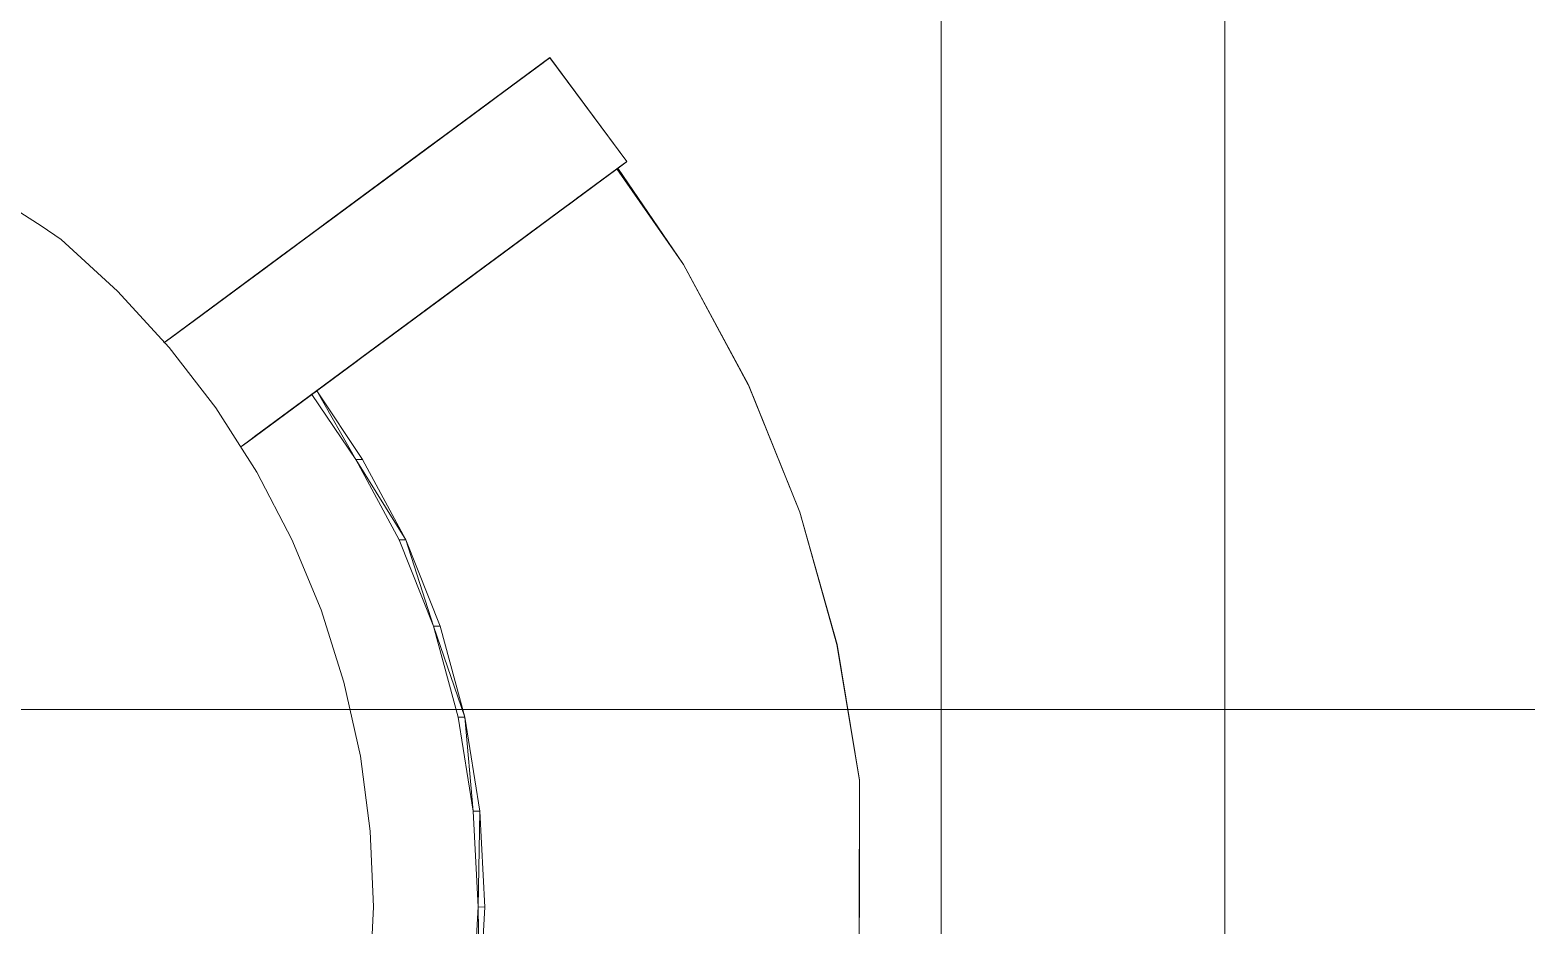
# Model space of a CAD drawing. Extents: x -566 to 72611, y -487 to 32334.
# Drawn here: x 170.12 to 183.16, y 178.26 to 186.06 of the extents above; entities that cross this region are included whole.
import ezdxf

# ---------------------------------------------------------------- set-up
doc = ezdxf.new("R2010")
doc.units = 0
doc.header["$LTSCALE"] = 0.5
doc.header["$MEASUREMENT"] = 0
doc.layers.add('ceilling', color=141, linetype='CONTINUOUS', lineweight=18)
doc.layers.add('floor', color=7, linetype='CONTINUOUS', lineweight=5, true_color=0xcfcfcf)
doc.layers.add('layout', color=7, linetype='CONTINUOUS', lineweight=5, true_color=0xcfcfcf)

msp = doc.modelspace()

# ---------------------------------------------------------------- hatches: boundary and pattern name
at = {"layer": 'floor'}
h = msp.add_hatch(dxfattribs=at)
h.set_pattern_fill('ANSI37', color=256, scale=100, angle=45)
h.set_pattern_definition([(90, (243.028, 267.632), (-12.5, 9e-16), []), (180, (243.028, 267.632), (-9e-16, -12.5), [])])
h.paths.add_polyline_path([(253.46925, 349.5), (154.11744, 349.5), (154.11744, 348.5), (101.14781, 348.5), (101.14781, 349.5), (0, 349.5), (0, 344.5), (36, 344.5, -0.33835703), (0, 308.66941), (0, 308.5), (0, 173.75), (253.46925, 173.75)])
h.paths.add_polyline_path([(36, 344.5), (0, 344.5), (0, 308.66941, 0.33835703)], flags=17)
h.paths.add_polyline_path([(253.46925, 173.75), (0, 173.75), (0, 173.74997), (0, 169.75), (253.46925, 169.75)])
h.paths.add_polyline_path([(253.46925, 169.75), (0, 169.75), (0, 149.21137), (36, 149.21137, -0.33835703), (0, 113.38078), (0, 113.21137), (0, 29.94998), (0, -5), (253.46925, -5)])
h.paths.add_polyline_path([(36, 149.21137), (0, 149.21137), (0, 113.38078, 0.33835703)], flags=17)
h.paths.add_polyline_path([(575.25, 169.75), (510, 169.75), (474.75, 169.75), (327.5, 169.75), (285.46925, 169.75), (285.46925, 165.75), (253.46925, 165.75), (253.46925, -5), (263.99725, -5), (263.99725, 95.99051), (287, 95.99051), (287, 97.5), (292, 97.5), (292, -5), (341.25, -5), (341.25, 13.02988), (341.25012, 15.02988), (346.24839, 15.02988, 0.36108524), (374.08728, 41.24999), (346.25012, 41.24999), (346.25012, 42.99999), (341.25, 42.99999), (341.25, 44.99999), (341.25, 97.5), (357.75, 97.5), (405.75, 97.5), (575.25, 97.5)])

# ---------------------------------------------------------------- linework, layer by layer
at = {"layer": 'ceilling'}
msp.add_line((178.06343, 349.5), (178.06343, 173.75), dxfattribs=at)
at = {"layer": 'layout'}
for points in [[(174.65295, 185.8207, 72.09274), (174.65295, 185.8207, 72.09274), (174.57897, 185.76606, 71.87331), (173.82756, 185.21061, 71.87688)], [(173.89983, 185.26403, 72.01176), (173.89983, 185.26403, 72.01176), (174.65295, 185.8207, 72.09274), (173.82756, 185.21061, 71.87688)], [(173.97405, 185.31898, 72.14516), (173.97405, 185.31898, 72.14516), (174.65295, 185.8207, 72.09274), (173.89983, 185.26403, 72.01176)], [(174.65197, 185.81991, 72.13285), (174.65197, 185.81991, 72.13285), (174.65295, 185.8207, 72.09274), (173.97405, 185.31898, 72.14516)], [(174.64721, 185.8165, 72.17259), (174.64721, 185.8165, 72.17259), (174.65197, 185.81991, 72.13285), (173.97405, 185.31898, 72.14516)], [(174.05036, 185.37532, 72.27704), (174.05036, 185.37532, 72.27704), (174.64721, 185.8165, 72.17259), (173.97405, 185.31898, 72.14516)], [(174.63889, 185.81036, 72.21152), (174.63889, 185.81036, 72.21152), (174.64721, 185.8165, 72.17259), (174.05036, 185.37532, 72.27704)], [(174.65295, 185.8207, 72.09274), (174.65295, 185.8207, 72.09274), (174.65197, 185.81991, 72.13285), (175.32261, 184.91448, 72.09274)], [(174.50744, 185.71313, 71.65285), (174.50744, 185.71313, 71.65285), (174.43811, 185.6619, 71.43139), (173.62274, 185.05929, 71.46377)], [(173.62274, 185.05929, 71.46377), (173.62274, 185.05929, 71.46377), (174.50744, 185.71313, 71.65285), (173.6889, 185.10821, 71.60284)], [(173.75725, 185.15865, 71.74056), (173.75725, 185.15865, 71.74056), (174.50744, 185.71313, 71.65285), (173.6889, 185.10821, 71.60284)], [(174.57897, 185.76606, 71.87331), (174.57897, 185.76606, 71.87331), (174.50744, 185.71313, 71.65285), (173.75725, 185.15865, 71.74056)], [(173.82756, 185.21061, 71.87688), (173.82756, 185.21061, 71.87688), (174.57897, 185.76606, 71.87331), (173.75725, 185.15865, 71.74056)], [(174.62703, 185.8016, 72.24917), (174.62703, 185.8016, 72.24917), (174.63889, 185.81036, 72.21152), (174.05036, 185.37532, 72.27704)], [(174.61187, 185.79034, 72.28512), (174.61187, 185.79034, 72.28512), (174.62703, 185.8016, 72.24917), (174.05036, 185.37532, 72.27704)], [(174.07224, 185.39144, 72.31058), (174.07224, 185.39144, 72.31058), (174.61187, 185.79034, 72.28512), (174.05036, 185.37532, 72.27704)], [(174.5934, 185.77665, 72.31894), (174.5934, 185.77665, 72.31894), (174.61187, 185.79034, 72.28512), (174.07224, 185.39144, 72.31058)], [(174.0967, 185.40964, 72.34149), (174.0967, 185.40964, 72.34149), (174.5934, 185.77665, 72.31894), (174.07224, 185.39144, 72.31058)], [(174.57188, 185.76077, 72.35023), (174.57188, 185.76077, 72.35023), (174.5934, 185.77665, 72.31894), (174.0967, 185.40964, 72.34149)], [(174.12372, 185.42953, 72.36948), (174.12372, 185.42953, 72.36948), (174.57188, 185.76077, 72.35023), (174.0967, 185.40964, 72.34149)], [(174.54767, 185.74288, 72.37865), (174.54767, 185.74288, 72.37865), (174.57188, 185.76077, 72.35023), (174.12372, 185.42953, 72.36948)], [(174.15295, 185.45113, 72.39429), (174.15295, 185.45113, 72.39429), (174.54767, 185.74288, 72.37865), (174.12372, 185.42953, 72.36948)], [(174.52101, 185.72317, 72.40386), (174.52101, 185.72317, 72.40386), (174.54767, 185.74288, 72.37865), (174.15295, 185.45113, 72.39429)], [(174.18401, 185.47407, 72.4157), (174.18401, 185.47407, 72.4157), (174.52101, 185.72317, 72.40386), (174.15295, 185.45113, 72.39429)], [(174.49215, 185.70181, 72.42557), (174.49215, 185.70181, 72.42557), (174.52101, 185.72317, 72.40386), (174.18401, 185.47407, 72.4157)], [(174.21666, 185.49829, 72.43347), (174.21666, 185.49829, 72.43347), (174.49215, 185.70181, 72.42557), (174.18401, 185.47407, 72.4157)], [(174.47381, 185.6883, 72.43625), (174.47381, 185.6883, 72.43625), (174.49215, 185.70181, 72.42557), (174.21666, 185.49829, 72.43347)], [(174.25077, 185.52341, 72.44747), (174.25077, 185.52341, 72.44747), (174.47381, 185.6883, 72.43625), (174.21666, 185.49829, 72.43347)], [(174.4293, 185.65539, 72.45749), (174.4293, 185.65539, 72.45749), (174.47381, 185.6883, 72.43625), (174.25077, 185.52341, 72.44747)], [(174.30629, 185.56448, 70.98563), (174.30629, 185.56448, 70.98563), (174.2438, 185.5183, 70.76139), (173.37867, 184.87889, 70.89474)], [(173.43651, 184.92166, 71.03882), (173.43651, 184.92166, 71.03882), (174.30629, 185.56448, 70.98563), (173.37867, 184.87889, 70.89474)], [(174.37098, 185.61231, 71.20898), (174.37098, 185.61231, 71.20898), (174.30629, 185.56448, 70.98563), (173.43651, 184.92166, 71.03882)], [(173.49643, 184.96596, 71.18172), (173.49643, 184.96596, 71.18172), (174.37098, 185.61231, 71.20898), (173.43651, 184.92166, 71.03882)], [(173.55855, 185.01183, 71.32338), (173.55855, 185.01183, 71.32338), (174.37098, 185.61231, 71.20898), (173.49643, 184.96596, 71.18172)], [(174.43811, 185.6619, 71.43139), (174.43811, 185.6619, 71.43139), (174.37098, 185.61231, 71.20898), (173.55855, 185.01183, 71.32338)], [(173.62274, 185.05929, 71.46377), (173.62274, 185.05929, 71.46377), (174.43811, 185.6619, 71.43139), (173.55855, 185.01183, 71.32338)], [(174.28575, 185.54933, 72.45757), (174.28575, 185.54933, 72.45757), (174.4293, 185.65539, 72.45749), (174.25077, 185.52341, 72.44747)], [(174.3936, 185.62898, 72.46362), (174.3936, 185.62898, 72.46362), (174.4293, 185.65539, 72.45749), (174.28575, 185.54933, 72.45757)], [(174.32145, 185.57568, 72.46365), (174.32145, 185.57568, 72.46365), (174.3936, 185.62898, 72.46362), (174.28575, 185.54933, 72.45757)], [(174.35752, 185.60233, 72.46568), (174.35752, 185.60233, 72.46568), (174.3936, 185.62898, 72.46362), (174.32145, 185.57568, 72.46365)], [(174.12593, 185.43117, 70.31036), (174.12593, 185.43117, 70.31036), (174.07041, 185.39017, 70.08362), (173.15502, 184.71357, 70.12473)], [(173.2109, 184.75495, 70.36436), (173.2109, 184.75495, 70.36436), (174.12593, 185.43117, 70.31036), (173.15502, 184.71357, 70.12473)], [(174.18364, 185.47389, 70.53629), (174.18364, 185.47389, 70.53629), (174.12593, 185.43117, 70.31036), (173.2109, 184.75495, 70.36436)], [(173.26935, 184.79815, 70.60317), (173.26935, 184.79815, 70.60317), (174.18364, 185.47389, 70.53629), (173.2109, 184.75495, 70.36436)], [(174.2438, 185.5183, 70.76139), (174.2438, 185.5183, 70.76139), (174.18364, 185.47389, 70.53629), (173.26935, 184.79815, 70.60317)], [(173.32291, 184.8377, 70.74951), (173.32291, 184.8377, 70.74951), (174.2438, 185.5183, 70.76139), (173.26935, 184.79815, 70.60317)], [(173.37867, 184.87889, 70.89474), (173.37867, 184.87889, 70.89474), (174.2438, 185.5183, 70.76139), (173.32291, 184.8377, 70.74951)], [(173.96623, 185.31314, 69.62672), (173.96623, 185.31314, 69.62672), (173.92416, 185.28204, 69.43154), (173.01599, 184.61087, 69.48506)], [(173.05854, 184.64226, 69.68478), (173.05854, 184.64226, 69.68478), (173.96623, 185.31314, 69.62672), (173.01599, 184.61087, 69.48506)], [(174.01734, 185.35086, 69.85612), (174.01734, 185.35086, 69.85612), (173.96623, 185.31314, 69.62672), (173.05854, 184.64226, 69.68478)], [(173.10171, 184.67421, 69.88541), (173.10171, 184.67421, 69.88541), (174.01734, 185.35086, 69.85612), (173.05854, 184.64226, 69.68478)], [(174.07041, 185.39017, 70.08362), (174.07041, 185.39017, 70.08362), (174.01734, 185.35086, 69.85612), (173.10171, 184.67421, 69.88541)], [(173.15502, 184.71357, 70.12473), (173.15502, 184.71357, 70.12473), (174.07041, 185.39017, 70.08362), (173.10171, 184.67421, 69.88541)], [(173.76019, 185.1609, 68.64459), (173.76019, 185.1609, 68.64459), (173.72057, 185.13158, 68.44748), (172.81178, 184.45991, 68.48421)], [(172.85152, 184.4893, 68.68468), (172.85152, 184.4893, 68.68468), (173.76019, 185.1609, 68.64459), (172.81178, 184.45991, 68.48421)], [(173.80042, 185.1906, 68.84155), (173.80042, 185.1906, 68.84155), (173.76019, 185.1609, 68.64459), (172.85152, 184.4893, 68.68468)], [(172.89187, 184.51912, 68.885), (172.89187, 184.51912, 68.885), (173.80042, 185.1906, 68.84155), (172.85152, 184.4893, 68.68468)], [(173.84114, 185.22071, 69.03837), (173.84114, 185.22071, 69.03837), (173.80042, 185.1906, 68.84155), (172.89187, 184.51912, 68.885)], [(172.93272, 184.54929, 69.08517), (172.93272, 184.54929, 69.08517), (173.84114, 185.22071, 69.03837), (172.89187, 184.51912, 68.885)], [(173.88234, 185.2512, 69.23503), (173.88234, 185.2512, 69.23503), (173.84114, 185.22071, 69.03837), (172.93272, 184.54929, 69.08517)], [(172.97405, 184.5799, 69.28519), (172.97405, 184.5799, 69.28519), (173.88234, 185.2512, 69.23503), (172.93272, 184.54929, 69.08517)], [(173.92416, 185.28204, 69.43154), (173.92416, 185.28204, 69.43154), (173.88234, 185.2512, 69.23503), (172.97405, 184.5799, 69.28519)], [(173.01599, 184.61087, 69.48506), (173.01599, 184.61087, 69.48506), (173.92416, 185.28204, 69.43154), (172.97405, 184.5799, 69.28519)], [(173.60477, 185.04597, 67.85529), (173.60477, 185.04597, 67.85529), (173.56723, 185.01828, 67.6576), (172.6582, 184.34638, 67.68089)], [(172.69574, 184.37418, 67.88193), (172.69574, 184.37418, 67.88193), (173.60477, 185.04597, 67.85529), (172.6582, 184.34638, 67.68089)], [(172.67874, 184.36159, 43.62312), (172.67874, 184.36159, 43.62312), (173.63815, 185.07067, 43.2779), (172.75957, 184.42134, 43.09533)], [(173.55696, 185.01068, 43.80795), (173.55696, 185.01068, 43.80795), (173.63815, 185.07067, 43.2779), (172.67874, 184.36159, 43.62312)], [(173.6428, 185.07414, 68.05283), (173.6428, 185.07414, 68.05283), (173.60477, 185.04597, 67.85529), (172.69574, 184.37418, 67.88193)], [(172.73389, 184.40235, 68.08282), (172.73389, 184.40235, 68.08282), (173.6428, 185.07414, 68.05283), (172.69574, 184.37418, 67.88193)], [(173.68144, 185.10267, 68.25022), (173.68144, 185.10267, 68.25022), (173.6428, 185.07414, 68.05283), (172.73389, 184.40235, 68.08282)], [(172.77253, 184.43095, 68.28359), (172.77253, 184.43095, 68.28359), (173.68144, 185.10267, 68.25022), (172.73389, 184.40235, 68.08282)], [(172.83942, 184.48036, 42.56679), (172.83942, 184.48036, 42.56679), (172.75957, 184.42134, 43.09533), (173.71812, 185.12981, 42.74824)], [(173.63815, 185.07067, 43.2779), (173.63815, 185.07067, 43.2779), (173.71812, 185.12981, 42.74824), (172.75957, 184.42134, 43.09533)], [(173.72057, 185.13158, 68.44748), (173.72057, 185.13158, 68.44748), (173.68144, 185.10267, 68.25022), (172.77253, 184.43095, 68.28359)], [(172.81178, 184.45991, 68.48421), (172.81178, 184.45991, 68.48421), (173.72057, 185.13158, 68.44748), (172.77253, 184.43095, 68.28359)], [(173.49374, 184.96395, 67.26141), (173.49374, 184.96395, 67.26141), (173.29943, 184.82036, 66.19836), (172.42672, 184.1754, 66.41624)], [(172.62115, 184.31906, 67.48009), (172.62115, 184.31906, 67.48009), (173.49374, 184.96395, 67.26141), (172.42672, 184.1754, 66.41624)], [(172.51427, 184.24002, 44.67808), (172.51427, 184.24002, 44.67808), (173.47491, 184.95002, 44.33778), (172.59694, 184.30117, 44.1507)], [(173.39176, 184.88856, 44.86739), (173.39176, 184.88856, 44.86739), (173.47491, 184.95002, 44.33778), (172.51427, 184.24002, 44.67808)], [(172.59694, 184.30117, 44.1507), (172.59694, 184.30117, 44.1507), (173.55696, 185.01068, 43.80795), (172.67874, 184.36159, 43.62312)], [(173.47491, 184.95002, 44.33778), (173.47491, 184.95002, 44.33778), (173.55696, 185.01068, 43.80795), (172.59694, 184.30117, 44.1507)], [(173.56723, 185.01828, 67.6576), (173.56723, 185.01828, 67.6576), (173.5303, 184.9909, 67.45979), (172.62115, 184.31906, 67.48009)], [(172.6582, 184.34638, 67.68089), (172.6582, 184.34638, 67.68089), (173.56723, 185.01828, 67.6576), (172.62115, 184.31906, 67.48009)], [(173.5303, 184.9909, 67.45979), (173.5303, 184.9909, 67.45979), (173.49374, 184.96395, 67.26141), (172.62115, 184.31906, 67.48009)], [(173.29943, 184.82036, 66.19836), (173.29943, 184.82036, 66.19836), (173.49374, 184.96395, 67.26141), (172.73205, 184.40102, 63.0932)], [(175.32261, 184.91448, 72.09274), (175.32261, 184.91448, 72.09274), (174.49722, 184.30446, 71.87688), (175.24875, 184.85991, 71.87331)], [(174.56948, 184.35788, 72.01176), (174.56948, 184.35788, 72.01176), (174.49722, 184.30446, 71.87688), (175.32261, 184.91448, 72.09274)], [(174.64383, 184.41276, 72.14516), (174.64383, 184.41276, 72.14516), (174.56948, 184.35788, 72.01176), (175.32261, 184.91448, 72.09274)], [(175.32163, 184.91375, 72.13285), (175.32163, 184.91375, 72.13285), (174.64383, 184.41276, 72.14516), (175.32261, 184.91448, 72.09274)], [(175.31698, 184.91028, 72.17259), (175.31698, 184.91028, 72.17259), (174.64383, 184.41276, 72.14516), (175.32163, 184.91375, 72.13285)], [(174.72001, 184.4691, 72.27704), (174.72001, 184.4691, 72.27704), (174.64383, 184.41276, 72.14516), (175.31698, 184.91028, 72.17259)], [(175.30867, 184.90414, 72.21152), (175.30867, 184.90414, 72.21152), (174.72001, 184.4691, 72.27704), (175.31698, 184.91028, 72.17259)], [(175.29681, 184.89538, 72.24917), (175.29681, 184.89538, 72.24917), (174.72001, 184.4691, 72.27704), (175.30867, 184.90414, 72.21152)], [(173.29943, 184.82036, 66.19836), (173.29943, 184.82036, 66.19836), (172.73205, 184.40102, 63.0932), (171.85616, 183.75363, 63.29322)], [(172.42672, 184.1754, 66.41624), (172.42672, 184.1754, 66.41624), (173.29943, 184.82036, 66.19836), (171.85616, 183.75363, 63.29322)], [(172.34577, 184.11547, 45.73219), (172.34577, 184.11547, 45.73219), (173.30763, 184.82644, 45.3968), (172.43051, 184.17808, 45.20524)], [(173.22252, 184.76353, 45.92599), (173.22252, 184.76353, 45.92599), (173.30763, 184.82644, 45.3968), (172.34577, 184.11547, 45.73219)], [(172.43051, 184.17808, 45.20524), (172.43051, 184.17808, 45.20524), (173.39176, 184.88856, 44.86739), (172.51427, 184.24002, 44.67808)], [(173.30763, 184.82644, 45.3968), (173.30763, 184.82644, 45.3968), (173.39176, 184.88856, 44.86739), (172.43051, 184.17808, 45.20524)], [(175.17709, 184.80697, 71.65285), (175.17709, 184.80697, 71.65285), (174.29252, 184.15307, 71.46377), (175.10776, 184.75568, 71.4314)], [(174.35867, 184.20205, 71.60284), (174.35867, 184.20205, 71.60284), (174.29252, 184.15307, 71.46377), (175.17709, 184.80697, 71.65285)], [(174.42691, 184.25249, 71.74056), (174.42691, 184.25249, 71.74056), (174.35867, 184.20205, 71.60284), (175.17709, 184.80697, 71.65285)], [(175.24875, 184.85991, 71.87331), (175.24875, 184.85991, 71.87331), (174.42691, 184.25249, 71.74056), (175.17709, 184.80697, 71.65285)], [(174.49722, 184.30446, 71.87688), (174.49722, 184.30446, 71.87688), (174.42691, 184.25249, 71.74056), (175.24875, 184.85991, 71.87331)], [(175.28164, 184.88412, 72.28512), (175.28164, 184.88412, 72.28512), (174.72001, 184.4691, 72.27704), (175.29681, 184.89538, 72.24917)], [(174.7419, 184.48529, 72.31058), (174.7419, 184.48529, 72.31058), (174.72001, 184.4691, 72.27704), (175.28164, 184.88412, 72.28512)], [(175.26318, 184.87049, 72.31894), (175.26318, 184.87049, 72.31894), (174.7419, 184.48529, 72.31058), (175.28164, 184.88412, 72.28512)], [(174.76648, 184.50342, 72.34149), (174.76648, 184.50342, 72.34149), (174.7419, 184.48529, 72.31058), (175.26318, 184.87049, 72.31894)], [(175.24166, 184.85461, 72.35023), (175.24166, 184.85461, 72.35023), (174.76648, 184.50342, 72.34149), (175.26318, 184.87049, 72.31894)], [(174.7935, 184.52337, 72.36948), (174.7935, 184.52337, 72.36948), (174.76648, 184.50342, 72.34149), (175.24166, 184.85461, 72.35023)], [(175.21745, 184.83672, 72.37865), (175.21745, 184.83672, 72.37865), (174.7935, 184.52337, 72.36948), (175.24166, 184.85461, 72.35023)], [(174.8226, 184.54491, 72.39429), (174.8226, 184.54491, 72.39429), (174.7935, 184.52337, 72.36948), (175.21745, 184.83672, 72.37865)], [(175.19067, 184.81695, 72.40386), (175.19067, 184.81695, 72.40386), (174.8226, 184.54491, 72.39429), (175.21745, 184.83672, 72.37865)], [(174.85379, 184.56791, 72.4157), (174.85379, 184.56791, 72.4157), (174.8226, 184.54491, 72.39429), (175.19067, 184.81695, 72.40386)], [(175.16181, 184.79565, 72.42557), (175.16181, 184.79565, 72.42557), (174.85379, 184.56791, 72.4157), (175.19067, 184.81695, 72.40386)], [(174.88643, 184.59207, 72.43347), (174.88643, 184.59207, 72.43347), (174.85379, 184.56791, 72.4157), (175.16181, 184.79565, 72.42557)], [(175.14359, 184.78215, 72.43625), (175.14359, 184.78215, 72.43625), (174.88643, 184.59207, 72.43347), (175.16181, 184.79565, 72.42557)], [(174.92043, 184.61726, 72.44747), (174.92043, 184.61726, 72.44747), (174.88643, 184.59207, 72.43347), (175.14359, 184.78215, 72.43625)], [(175.09896, 184.74917, 72.45749), (175.09896, 184.74917, 72.45749), (174.92043, 184.61726, 72.44747), (175.14359, 184.78215, 72.43625)], [(175.14359, 184.78215, 72.43625), (175.14359, 184.78215, 72.43625), (175.13112, 184.77296, 72.44351), (175.09896, 184.74917, 72.45749)], [(175.23755, 184.85158, 72.35016), (175.23755, 184.85158, 72.35016), (175.24619, 184.85796, 72.37752), (175.81785, 184.01807, 72.02067)], [(172.17323, 183.988, 46.78542), (172.17323, 183.988, 46.78542), (173.13644, 184.69988, 46.45496), (172.26005, 184.05213, 46.2589)], [(173.04937, 184.63551, 46.98371), (173.04937, 184.63551, 46.98371), (173.13644, 184.69988, 46.45496), (172.17323, 183.988, 46.78542)], [(172.26005, 184.05213, 46.2589), (172.26005, 184.05213, 46.2589), (173.22252, 184.76353, 45.92599), (172.34577, 184.11547, 45.73219)], [(173.13644, 184.69988, 46.45496), (173.13644, 184.69988, 46.45496), (173.22252, 184.76353, 45.92599), (172.26005, 184.05213, 46.2589)], [(174.97594, 184.65827, 70.98563), (174.97594, 184.65827, 70.98563), (174.04845, 183.97273, 70.89474), (174.91358, 184.61215, 70.76139)], [(174.10629, 184.01544, 71.03882), (174.10629, 184.01544, 71.03882), (174.04845, 183.97273, 70.89474), (174.97594, 184.65827, 70.98563)], [(175.04075, 184.70615, 71.20898), (175.04075, 184.70615, 71.20898), (174.10629, 184.01544, 71.03882), (174.97594, 184.65827, 70.98563)], [(174.1662, 184.0598, 71.18172), (174.1662, 184.0598, 71.18172), (174.10629, 184.01544, 71.03882), (175.04075, 184.70615, 71.20898)], [(174.22832, 184.10568, 71.32338), (174.22832, 184.10568, 71.32338), (174.1662, 184.0598, 71.18172), (175.04075, 184.70615, 71.20898)], [(175.10776, 184.75568, 71.4314), (175.10776, 184.75568, 71.4314), (174.22832, 184.10568, 71.32338), (175.04075, 184.70615, 71.20898)], [(174.29252, 184.15307, 71.46377), (174.29252, 184.15307, 71.46377), (174.22832, 184.10568, 71.32338), (175.10776, 184.75568, 71.4314)], [(174.95552, 184.64312, 72.45757), (174.95552, 184.64312, 72.45757), (174.92043, 184.61726, 72.44747), (175.09896, 184.74917, 72.45749)], [(175.06325, 184.72276, 72.46362), (175.06325, 184.72276, 72.46362), (174.95552, 184.64312, 72.45757), (175.09896, 184.74917, 72.45749)], [(174.99123, 184.66952, 72.46365), (174.99123, 184.66952, 72.46365), (174.95552, 184.64312, 72.45757), (175.06325, 184.72276, 72.46362)], [(175.0273, 184.69617, 72.46568), (175.0273, 184.69617, 72.46568), (174.99123, 184.66952, 72.46365), (175.06325, 184.72276, 72.46362)], [(171.99691, 183.85767, 47.83775), (171.99691, 183.85767, 47.83775), (172.96133, 184.57041, 47.51224), (172.08556, 183.9232, 47.31169)], [(172.87219, 184.50463, 48.04053), (172.87219, 184.50463, 48.04053), (172.96133, 184.57041, 47.51224), (171.99691, 183.85767, 47.83775)], [(172.08556, 183.9232, 47.31169), (172.08556, 183.9232, 47.31169), (173.04937, 184.63551, 46.98371), (172.17323, 183.988, 46.78542)], [(172.96133, 184.57041, 47.51224), (172.96133, 184.57041, 47.51224), (173.04937, 184.63551, 46.98371), (172.08556, 183.9232, 47.31169)], [(174.79558, 184.52496, 70.31035), (174.79558, 184.52496, 70.31035), (173.82468, 183.80742, 70.12473), (174.74019, 184.48395, 70.08362)], [(173.88068, 183.84879, 70.36436), (173.88068, 183.84879, 70.36436), (173.82468, 183.80742, 70.12473), (174.79558, 184.52496, 70.31035)], [(174.85342, 184.56767, 70.53629), (174.85342, 184.56767, 70.53629), (173.88068, 183.84879, 70.36436), (174.79558, 184.52496, 70.31035)], [(173.93913, 183.89193, 70.60317), (173.93913, 183.89193, 70.60317), (173.88068, 183.84879, 70.36436), (174.85342, 184.56767, 70.53629)], [(174.91358, 184.61215, 70.76139), (174.91358, 184.61215, 70.76139), (173.93913, 183.89193, 70.60317), (174.85342, 184.56767, 70.53629)], [(173.99269, 183.93154, 70.74951), (173.99269, 183.93154, 70.74951), (173.93913, 183.89193, 70.60317), (174.91358, 184.61215, 70.76139)], [(174.04845, 183.97273, 70.89474), (174.04845, 183.97273, 70.89474), (173.99269, 183.93154, 70.74951), (174.91358, 184.61215, 70.76139)], [(170.04251, 184.46871, 58.93004), (170.04251, 184.46871, 58.93004), (170.04251, 184.46871, 60.05685), (170.21998, 184.35563, 58.93004)], [(170.21998, 184.35563, 60.05685), (170.21998, 184.35563, 60.05685), (170.21998, 184.35563, 58.93004), (170.04251, 184.46871, 60.05685)], [(172.73205, 184.40102, 63.0932), (172.73205, 184.40102, 63.0932), (172.18375, 183.99573, 59.47709), (171.30077, 183.34317, 59.63132)], [(171.85616, 183.75363, 63.29322), (171.85616, 183.75363, 63.29322), (172.73205, 184.40102, 63.0932), (171.30077, 183.34317, 59.63132)], [(171.8163, 183.72418, 48.89098), (171.8163, 183.72418, 48.89098), (172.78219, 184.43807, 48.5686), (171.90728, 183.79141, 48.36358)], [(172.69146, 184.37102, 49.09448), (172.69146, 184.37102, 49.09448), (172.78219, 184.43807, 48.5686), (171.8163, 183.72418, 48.89098)], [(171.90728, 183.79141, 48.36358), (171.90728, 183.79141, 48.36358), (172.87219, 184.50463, 48.04053), (171.99691, 183.85767, 47.83775)], [(172.78219, 184.43807, 48.5686), (172.78219, 184.43807, 48.5686), (172.87219, 184.50463, 48.04053), (171.90728, 183.79141, 48.36358)], [(174.636, 184.40698, 69.62672), (174.636, 184.40698, 69.62672), (173.68577, 183.70471, 69.48506), (174.59394, 184.37589, 69.43153)], [(173.7282, 183.73611, 69.68478), (173.7282, 183.73611, 69.68478), (173.68577, 183.70471, 69.48506), (174.636, 184.40698, 69.62672)], [(174.687, 184.4447, 69.85612), (174.687, 184.4447, 69.85612), (173.7282, 183.73611, 69.68478), (174.636, 184.40698, 69.62672)], [(173.77148, 183.76805, 69.88541), (173.77148, 183.76805, 69.88541), (173.7282, 183.73611, 69.68478), (174.687, 184.4447, 69.85612)], [(174.74019, 184.48395, 70.08362), (174.74019, 184.48395, 70.08362), (173.77148, 183.76805, 69.88541), (174.687, 184.4447, 69.85612)], [(173.82468, 183.80742, 70.12473), (173.82468, 183.80742, 70.12473), (173.77148, 183.76805, 69.88541), (174.74019, 184.48395, 70.08362)], [(170.21998, 184.35563, 58.93004), (170.21998, 184.35563, 58.93004), (170.21998, 184.35563, 60.05685), (170.39243, 184.23517, 58.93004)], [(170.39243, 184.23517, 60.05685), (170.39243, 184.23517, 60.05685), (170.39243, 184.23517, 58.93004), (170.21998, 184.35563, 60.05685)], [(171.63606, 183.59093, 50.00159), (171.63606, 183.59093, 50.00159), (172.59999, 184.30342, 49.63913), (171.72324, 183.65549, 49.44472)], [(172.51476, 184.24045, 50.18312), (172.51476, 184.24045, 50.18312), (172.59999, 184.30342, 49.63913), (171.63606, 183.59093, 50.00159)], [(171.72324, 183.65549, 49.44472), (171.72324, 183.65549, 49.44472), (172.69146, 184.37102, 49.09448), (171.8163, 183.72418, 48.89098)], [(172.59999, 184.30342, 49.63913), (172.59999, 184.30342, 49.63913), (172.69146, 184.37102, 49.09448), (171.72324, 183.65549, 49.44472)], [(172.42672, 184.1754, 66.41624), (172.42672, 184.1754, 66.41624), (171.85616, 183.75363, 63.29322), (172.62115, 184.31906, 67.48009)], [(174.42996, 184.25469, 68.64459), (174.42996, 184.25469, 68.64459), (173.48156, 183.55376, 68.48421), (174.39022, 184.22536, 68.44748)], [(173.5213, 183.58314, 68.68468), (173.5213, 183.58314, 68.68468), (173.48156, 183.55376, 68.48421), (174.42996, 184.25469, 68.64459)], [(174.47007, 184.28438, 68.84155), (174.47007, 184.28438, 68.84155), (173.5213, 183.58314, 68.68468), (174.42996, 184.25469, 68.64459)], [(173.56165, 183.6129, 68.885), (173.56165, 183.6129, 68.885), (173.5213, 183.58314, 68.68468), (174.47007, 184.28438, 68.84155)], [(174.51091, 184.3145, 69.03837), (174.51091, 184.3145, 69.03837), (173.56165, 183.6129, 68.885), (174.47007, 184.28438, 68.84155)], [(173.60249, 183.64314, 69.08517), (173.60249, 183.64314, 69.08517), (173.56165, 183.6129, 68.885), (174.51091, 184.3145, 69.03837)], [(174.55212, 184.34498, 69.23503), (174.55212, 184.34498, 69.23503), (173.60249, 183.64314, 69.08517), (174.51091, 184.3145, 69.03837)], [(173.64382, 183.67368, 69.28519), (173.64382, 183.67368, 69.28519), (173.60249, 183.64314, 69.08517), (174.55212, 184.34498, 69.23503)], [(174.59394, 184.37589, 69.43153), (174.59394, 184.37589, 69.43153), (173.64382, 183.67368, 69.28519), (174.55212, 184.34498, 69.23503)], [(173.68577, 183.70471, 69.48506), (173.68577, 183.70471, 69.48506), (173.64382, 183.67368, 69.28519), (174.59394, 184.37589, 69.43153)], [(170.39243, 184.23517, 58.93004), (170.39243, 184.23517, 58.93004), (170.39243, 184.23517, 60.05685), (170.88443, 183.78475, 58.93004)], [(170.88443, 183.78475, 60.05685), (170.88443, 183.78475, 60.05685), (170.88443, 183.78475, 58.93004), (170.39243, 184.23517, 60.05685)], [(171.41021, 183.42404, 51.67926), (171.41021, 183.42404, 51.67926), (172.36179, 184.1274, 51.27463), (171.47942, 183.47521, 51.11895)], [(172.29417, 184.07738, 51.82198), (172.29417, 184.07738, 51.82198), (172.36179, 184.1274, 51.27463), (171.41021, 183.42404, 51.67926)], [(171.47942, 183.47521, 51.11895), (171.47942, 183.47521, 51.11895), (172.4354, 184.18173, 50.72831), (171.55474, 183.53088, 50.55969)], [(172.36179, 184.1274, 51.27463), (172.36179, 184.1274, 51.27463), (172.4354, 184.18173, 50.72831), (171.47942, 183.47521, 51.11895)], [(171.55474, 183.53088, 50.55969), (171.55474, 183.53088, 50.55969), (172.51476, 184.24045, 50.18312), (171.63606, 183.59093, 50.00159)], [(172.4354, 184.18173, 50.72831), (172.4354, 184.18173, 50.72831), (172.51476, 184.24045, 50.18312), (171.55474, 183.53088, 50.55969)], [(174.27454, 184.13981, 67.85528), (174.27454, 184.13981, 67.85528), (173.32785, 183.44022, 67.68089), (174.237, 184.11207, 67.6576)], [(173.36551, 183.46797, 67.88193), (173.36551, 183.46797, 67.88193), (173.32785, 183.44022, 67.68089), (174.27454, 184.13981, 67.85528)], [(173.34852, 183.45543, 43.62312), (173.34852, 183.45543, 43.62312), (173.42922, 183.51512, 43.09533), (174.30793, 184.16445, 43.2779)], [(174.22673, 184.10452, 43.80795), (174.22673, 184.10452, 43.80795), (173.34852, 183.45543, 43.62312), (174.30793, 184.16445, 43.2779)], [(174.31257, 184.16792, 68.05283), (174.31257, 184.16792, 68.05283), (173.36551, 183.46797, 67.88193), (174.27454, 184.13981, 67.85528)], [(173.40367, 183.4962, 68.08282), (173.40367, 183.4962, 68.08282), (173.36551, 183.46797, 67.88193), (174.31257, 184.16792, 68.05283)], [(174.35109, 184.19646, 68.25022), (174.35109, 184.19646, 68.25022), (173.40367, 183.4962, 68.08282), (174.31257, 184.16792, 68.05283)], [(173.44231, 183.52473, 68.28359), (173.44231, 183.52473, 68.28359), (173.40367, 183.4962, 68.08282), (174.35109, 184.19646, 68.25022)], [(173.50919, 183.5742, 42.56679), (173.50919, 183.5742, 42.56679), (174.3879, 184.22365, 42.74824), (173.42922, 183.51512, 43.09533)], [(174.30793, 184.16445, 43.2779), (174.30793, 184.16445, 43.2779), (173.42922, 183.51512, 43.09533), (174.3879, 184.22365, 42.74824)], [(174.39022, 184.22536, 68.44748), (174.39022, 184.22536, 68.44748), (173.44231, 183.52473, 68.28359), (174.35109, 184.19646, 68.25022)], [(173.48156, 183.55376, 68.48421), (173.48156, 183.55376, 68.48421), (173.44231, 183.52473, 68.28359), (174.39022, 184.22536, 68.44748)], [(171.28964, 183.33496, 52.80273), (171.28964, 183.33496, 52.80273), (172.2323, 184.03169, 52.37029), (171.34687, 183.37725, 52.24056)], [(172.17641, 183.99038, 52.91944), (172.17641, 183.99038, 52.91944), (172.2323, 184.03169, 52.37029), (171.28964, 183.33496, 52.80273)], [(171.34687, 183.37725, 52.24056), (171.34687, 183.37725, 52.24056), (172.29417, 184.07738, 51.82198), (171.41021, 183.42404, 51.67926)], [(172.2323, 184.03169, 52.37029), (172.2323, 184.03169, 52.37029), (172.29417, 184.07738, 51.82198), (171.34687, 183.37725, 52.24056)], [(174.16339, 184.05773, 67.26141), (174.16339, 184.05773, 67.26141), (173.0965, 183.26919, 66.41624), (173.96921, 183.9142, 66.19836)], [(173.29092, 183.4129, 67.48009), (173.29092, 183.4129, 67.48009), (173.0965, 183.26919, 66.41624), (174.16339, 184.05773, 67.26141)], [(173.18393, 183.3338, 44.67808), (173.18393, 183.3338, 44.67808), (173.26671, 183.39501, 44.1507), (174.14456, 184.0438, 44.33778)], [(174.06153, 183.98241, 44.86739), (174.06153, 183.98241, 44.86739), (173.18393, 183.3338, 44.67808), (174.14456, 184.0438, 44.33778)], [(173.26671, 183.39501, 44.1507), (173.26671, 183.39501, 44.1507), (173.34852, 183.45543, 43.62312), (174.22673, 184.10452, 43.80795)], [(174.14456, 184.0438, 44.33778), (174.14456, 184.0438, 44.33778), (173.26671, 183.39501, 44.1507), (174.22673, 184.10452, 43.80795)], [(174.237, 184.11207, 67.6576), (174.237, 184.11207, 67.6576), (173.29092, 183.4129, 67.48009), (174.19995, 184.08475, 67.45979)], [(173.32785, 183.44022, 67.68089), (173.32785, 183.44022, 67.68089), (173.29092, 183.4129, 67.48009), (174.237, 184.11207, 67.6576)], [(174.19995, 184.08475, 67.45979), (174.19995, 184.08475, 67.45979), (173.29092, 183.4129, 67.48009), (174.16339, 184.05773, 67.26141)], [(176.38451, 182.96939, 71.97733), (176.38451, 182.96939, 71.97733), (176.38195, 182.96964, 71.9371), (175.81785, 184.01807, 72.02067)], [(173.96921, 183.9142, 66.19836), (173.96921, 183.9142, 66.19836), (172.52582, 182.84741, 63.29322), (173.40183, 183.4948, 63.09319)], [(173.0965, 183.26919, 66.41624), (173.0965, 183.26919, 66.41624), (172.52582, 182.84741, 63.29322), (173.96921, 183.9142, 66.19836)], [(172.92971, 183.14592, 46.25891), (172.92971, 183.14592, 46.25891), (173.01543, 183.20932, 45.73219), (173.8923, 183.85731, 45.92599)], [(173.80621, 183.79373, 46.45496), (173.80621, 183.79373, 46.45496), (172.92971, 183.14592, 46.25891), (173.8923, 183.85731, 45.92599)], [(173.01543, 183.20932, 45.73219), (173.01543, 183.20932, 45.73219), (173.10017, 183.27192, 45.20524), (173.9774, 183.92022, 45.3968)], [(173.9774, 183.92022, 45.3968), (173.9774, 183.92022, 45.3968), (173.01543, 183.20932, 45.73219), (173.8923, 183.85731, 45.92599)], [(173.10017, 183.27192, 45.20524), (173.10017, 183.27192, 45.20524), (173.18393, 183.3338, 44.67808), (174.06153, 183.98241, 44.86739)], [(173.9774, 183.92022, 45.3968), (173.9774, 183.92022, 45.3968), (173.10017, 183.27192, 45.20524), (174.06153, 183.98241, 44.86739)], [(171.33495, 183.29433, 58.93004), (171.33495, 183.29433, 58.93004), (170.88443, 183.78475, 58.93004), (171.33495, 183.29433, 60.05685)], [(170.88443, 183.78475, 60.05685), (170.88443, 183.78475, 60.05685), (171.33495, 183.29433, 60.05685), (170.88443, 183.78475, 58.93004)], [(172.75534, 183.01705, 47.31169), (172.75534, 183.01705, 47.31169), (172.84301, 183.08185, 46.78542), (173.71915, 183.72935, 46.98371)], [(173.63098, 183.66425, 47.51224), (173.63098, 183.66425, 47.51224), (172.75534, 183.01705, 47.31169), (173.71915, 183.72935, 46.98371)], [(172.84301, 183.08185, 46.78542), (172.84301, 183.08185, 46.78542), (172.92971, 183.14592, 46.25891), (173.80621, 183.79373, 46.45496)], [(173.71915, 183.72935, 46.98371), (173.71915, 183.72935, 46.98371), (172.84301, 183.08185, 46.78542), (173.80621, 183.79373, 46.45496)], [(172.57693, 182.8852, 48.36358), (172.57693, 182.8852, 48.36358), (172.66668, 182.95146, 47.83775), (173.54196, 183.59842, 48.04053)], [(173.45197, 183.53185, 48.5686), (173.45197, 183.53185, 48.5686), (172.57693, 182.8852, 48.36358), (173.54196, 183.59842, 48.04053)], [(172.66668, 182.95146, 47.83775), (172.66668, 182.95146, 47.83775), (172.75534, 183.01705, 47.31169), (173.63098, 183.66425, 47.51224)], [(173.54196, 183.59842, 48.04053), (173.54196, 183.59842, 48.04053), (172.66668, 182.95146, 47.83775), (173.63098, 183.66425, 47.51224)], [(173.40183, 183.4948, 63.09319), (173.40183, 183.4948, 63.09319), (171.97054, 182.43702, 59.63132), (172.8534, 183.08951, 59.47709)], [(172.52582, 182.84741, 63.29322), (172.52582, 182.84741, 63.29322), (171.97054, 182.43702, 59.63132), (173.40183, 183.4948, 63.09319)], [(172.48595, 182.81796, 48.89098), (172.48595, 182.81796, 48.89098), (172.57693, 182.8852, 48.36358), (173.45197, 183.53185, 48.5686)], [(173.36123, 183.46486, 49.09448), (173.36123, 183.46486, 49.09448), (172.48595, 182.81796, 48.89098), (173.45197, 183.53185, 48.5686)], [(172.30571, 182.68478, 50.00159), (172.30571, 182.68478, 50.00159), (172.39302, 182.74927, 49.44472), (173.26977, 183.39726, 49.63913)], [(173.18454, 183.33423, 50.18312), (173.18454, 183.33423, 50.18312), (172.30571, 182.68478, 50.00159), (173.26977, 183.39726, 49.63913)], [(172.39302, 182.74927, 49.44472), (172.39302, 182.74927, 49.44472), (172.48595, 182.81796, 48.89098), (173.36123, 183.46486, 49.09448)], [(173.26977, 183.39726, 49.63913), (173.26977, 183.39726, 49.63913), (172.39302, 182.74927, 49.44472), (173.36123, 183.46486, 49.09448)], [(171.74047, 182.76763, 58.93004), (171.74047, 182.76763, 58.93004), (171.33495, 183.29433, 58.93004), (171.74047, 182.76763, 60.05685)], [(171.33495, 183.29433, 60.05685), (171.33495, 183.29433, 60.05685), (171.74047, 182.76763, 60.05685), (171.33495, 183.29433, 58.93004)], [(172.07986, 182.51782, 51.67927), (172.07986, 182.51782, 51.67927), (172.14919, 182.56905, 51.11895), (173.03157, 183.22118, 51.27463)], [(172.96382, 183.17117, 51.82198), (172.96382, 183.17117, 51.82198), (172.07986, 182.51782, 51.67927), (173.03157, 183.22118, 51.27463)], [(172.14919, 182.56905, 51.11895), (172.14919, 182.56905, 51.11895), (172.22452, 182.62466, 50.55969), (173.10506, 183.27558, 50.72831)], [(173.03157, 183.22118, 51.27463), (173.03157, 183.22118, 51.27463), (172.14919, 182.56905, 51.11895), (173.10506, 183.27558, 50.72831)], [(172.22452, 182.62466, 50.55969), (172.22452, 182.62466, 50.55969), (172.30571, 182.68478, 50.00159), (173.18454, 183.33423, 50.18312)], [(173.10506, 183.27558, 50.72831), (173.10506, 183.27558, 50.72831), (172.22452, 182.62466, 50.55969), (173.18454, 183.33423, 50.18312)], [(171.95942, 182.4288, 52.80273), (171.95942, 182.4288, 52.80273), (172.01664, 182.47109, 52.24056), (172.90207, 183.12547, 52.37029)], [(172.84619, 183.08422, 52.91944), (172.84619, 183.08422, 52.91944), (171.95942, 182.4288, 52.80273), (172.90207, 183.12547, 52.37029)], [(172.01664, 182.47109, 52.24056), (172.01664, 182.47109, 52.24056), (172.07986, 182.51782, 51.67927), (172.96382, 183.17117, 51.82198)], [(172.90207, 183.12547, 52.37029), (172.90207, 183.12547, 52.37029), (172.01664, 182.47109, 52.24056), (172.96382, 183.17117, 51.82198)], [(176.38451, 182.96939, 71.97733), (176.38451, 182.96939, 71.97733), (176.38377, 182.9675, 72.01749), (176.8325, 181.86111, 71.94448)], [(172.57693, 182.8852, 48.36358), (172.57693, 182.8852, 48.36358), (172.96246, 182.31918, 62.01618), (172.62181, 182.91833, 48.10067)], [(173.01995, 182.31904, 62.90574), (173.01995, 182.31904, 62.90574), (172.62181, 182.91833, 48.10067), (172.96246, 182.31918, 62.01618)], [(172.09819, 182.20851, 58.93004), (172.09819, 182.20851, 58.93004), (171.74047, 182.76763, 58.93004), (172.09819, 182.20851, 60.05685)], [(171.74047, 182.76763, 60.05685), (171.74047, 182.76763, 60.05685), (172.09819, 182.20851, 60.05685), (171.74047, 182.76763, 58.93004)], [(173.33913, 181.61908, 61.99172), (173.33913, 181.61908, 61.99172), (173.39663, 181.61895, 62.88128), (172.96246, 182.31918, 62.01618)], [(173.01995, 182.31904, 62.90574), (173.01995, 182.31904, 62.90574), (172.96246, 182.31918, 62.01618), (173.39663, 181.61895, 62.88128)], [(172.40518, 181.62119, 58.93004), (172.40518, 181.62119, 58.93004), (172.09819, 182.20851, 58.93004), (172.40518, 181.62119, 60.05685)], [(172.09819, 182.20851, 60.05685), (172.09819, 182.20851, 60.05685), (172.40518, 181.62119, 60.05685), (172.09819, 182.20851, 58.93004)], [(177.15624, 180.70737, 71.92255), (177.15624, 180.70737, 71.92255), (177.15368, 180.70741, 71.88232), (176.8325, 181.86111, 71.94448)], [(172.65925, 181.01006, 58.93004), (172.65925, 181.01006, 58.93004), (172.40518, 181.62119, 58.93004), (172.65925, 181.01006, 60.05685)], [(172.40518, 181.62119, 60.05685), (172.40518, 181.62119, 60.05685), (172.65925, 181.01006, 60.05685), (172.40518, 181.62119, 58.93004)], [(173.33913, 181.61908, 61.99172), (173.33913, 181.61908, 61.99172), (173.63829, 180.86625, 61.97227), (173.39663, 181.61895, 62.88128)], [(173.69579, 180.86612, 62.86182), (173.69579, 180.86612, 62.86182), (173.39663, 181.61895, 62.88128), (173.63829, 180.86625, 61.97227)], [(172.8586, 180.37969, 58.93004), (172.8586, 180.37969, 58.93004), (172.65925, 181.01006, 58.93004), (172.8586, 180.37969, 60.05685)], [(172.65925, 181.01006, 60.05685), (172.65925, 181.01006, 60.05685), (172.8586, 180.37969, 60.05685), (172.65925, 181.01006, 58.93004)], [(173.85496, 180.07315, 61.95813), (173.85496, 180.07315, 61.95813), (173.91246, 180.07301, 62.84769), (173.63829, 180.86625, 61.97227)], [(173.69579, 180.86612, 62.86182), (173.69579, 180.86612, 62.86182), (173.63829, 180.86625, 61.97227), (173.91246, 180.07301, 62.84769)], [(177.15624, 180.70737, 71.92255), (177.15624, 180.70737, 71.92255), (177.15502, 180.70649, 71.96275), (177.35125, 179.5232, 71.91182)], [(173.00151, 179.73482, 58.93004), (173.00151, 179.73482, 58.93004), (172.8586, 180.37969, 58.93004), (173.00151, 179.73482, 60.05685)], [(172.8586, 180.37969, 60.05685), (172.8586, 180.37969, 60.05685), (173.00151, 179.73482, 60.05685), (172.8586, 180.37969, 58.93004)], [(173.85496, 180.07315, 61.95813), (173.85496, 180.07315, 61.95813), (173.98563, 179.25289, 61.94955), (173.91246, 180.07301, 62.84769)], [(174.04312, 179.25276, 62.83911), (174.04312, 179.25276, 62.83911), (173.91246, 180.07301, 62.84769), (173.98563, 179.25289, 61.94955)], [(173.08715, 179.08023, 58.93004), (173.08715, 179.08023, 58.93004), (173.00151, 179.73482, 58.93004), (173.08715, 179.08023, 60.05685)], [(173.00151, 179.73482, 60.05685), (173.00151, 179.73482, 60.05685), (173.08715, 179.08023, 60.05685), (173.00151, 179.73482, 58.93004)], [(177.34728, 177.12474, 71.92437), (177.34728, 177.12474, 71.92437), (177.35125, 179.5232, 71.91182), (177.34606, 177.1255, 71.96455)], [(173.98563, 179.25289, 61.94955), (173.98563, 179.25289, 61.94955), (174.02813, 178.41902, 61.94669), (174.04312, 179.25276, 62.83911)], [(174.08575, 178.41889, 62.83624), (174.08575, 178.41889, 62.83624), (174.04312, 179.25276, 62.83911), (174.02813, 178.41902, 61.94669)], [(173.11468, 178.42087, 58.93004), (173.11468, 178.42087, 58.93004), (173.08715, 179.08023, 58.93004), (173.11468, 178.42087, 60.05685)], [(173.08715, 179.08023, 60.05685), (173.08715, 179.08023, 60.05685), (173.11468, 178.42087, 60.05685), (173.08715, 179.08023, 58.93004)], [(173.0841, 177.7616, 58.93004), (173.0841, 177.7616, 58.93004), (173.11468, 178.42087, 58.93004), (173.0841, 177.7616, 60.05685)], [(173.11468, 178.42087, 60.05685), (173.11468, 178.42087, 60.05685), (173.0841, 177.7616, 60.05685), (173.11468, 178.42087, 58.93004)], [(174.02813, 178.41902, 61.94669), (174.02813, 178.41902, 61.94669), (174.03926, 177.58525, 62.83911), (173.98176, 177.58539, 61.94955)], [(174.08575, 178.41889, 62.83624), (174.08575, 178.41889, 62.83624), (174.02813, 178.41902, 61.94669), (174.03926, 177.58525, 62.83911)]]:
    msp.add_3dface(points, dxfattribs=at)

doc.saveas('drawing.dxf')
